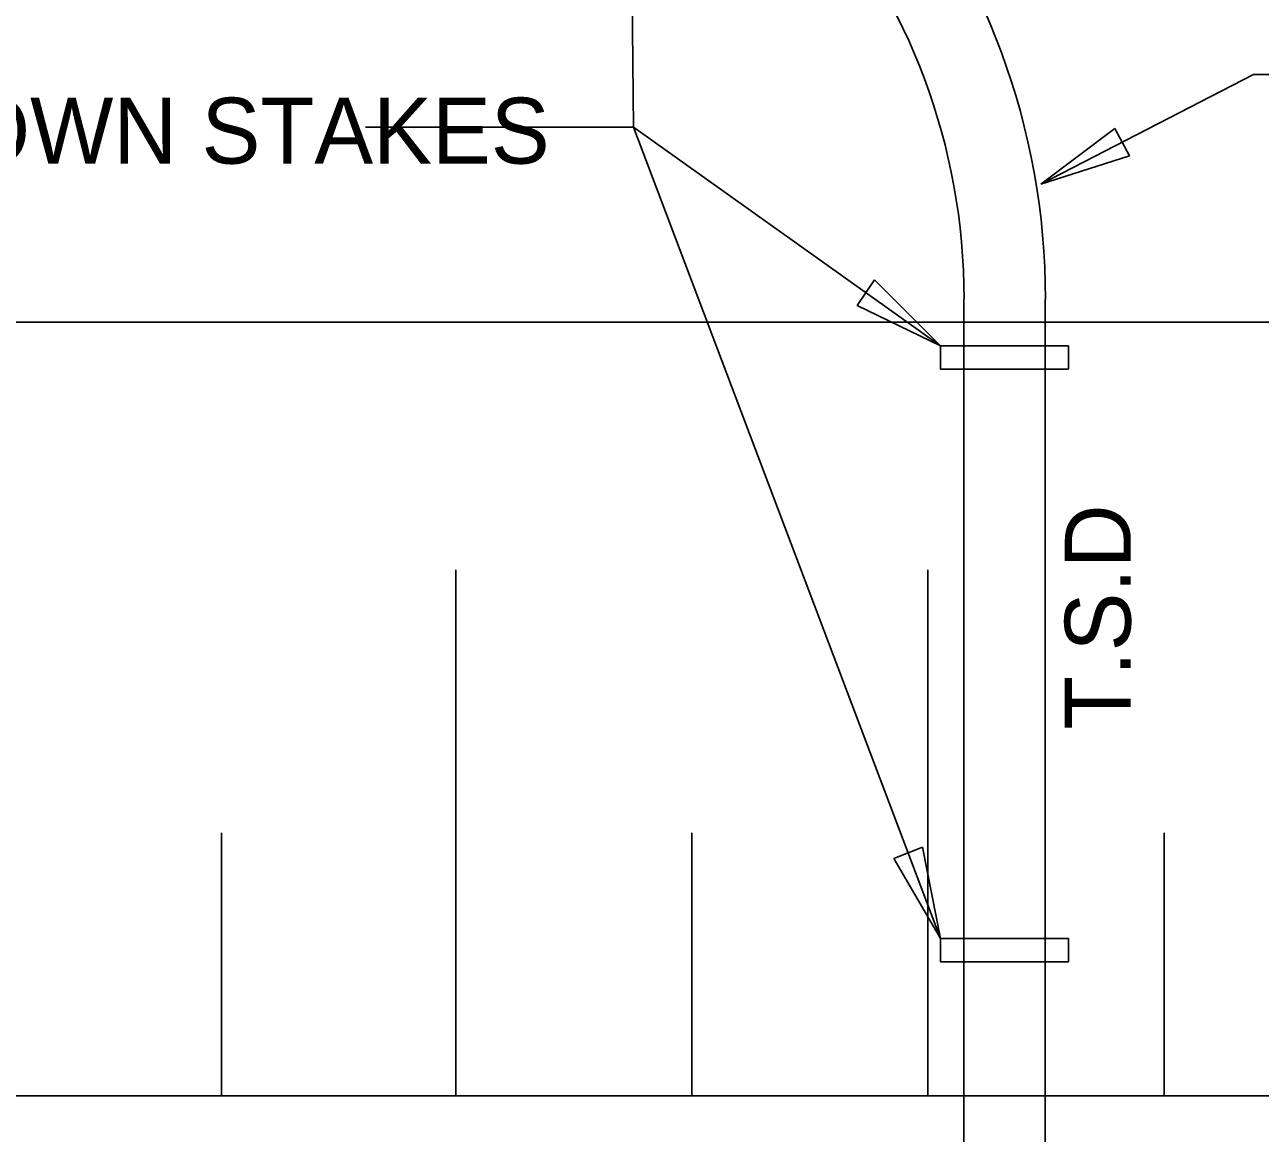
# Model space of a CAD drawing. Extents: x 1.7 to 17.5, y 0.6 to 10.3.
# Drawn here: x 5.318 to 7.003, y 6.879 to 8.392 of the extents above; entities that cross this region are included whole.
import ezdxf

# ---------------------------------------------------------------- set-up
doc = ezdxf.new("R2010")
doc.units = 0
for name, color, linetype in [('SD_P_Dimension Lines', 7, 'Continuous'), ('SD_P_Dimension Text', 7, 'Continuous'), ('SD_P_Prop Object Lines', 7, 'Continuous'), ('SD_P_Shading', 7, 'Continuous'), ('SD_X_Exist Object Lines', 7, 'Continuous')]:
    doc.layers.add(name, color=color, linetype=linetype)

msp = doc.modelspace()

# ---------------------------------------------------------------- linework, layer by layer
at = {"layer": 'SD_P_Dimension Lines'}
for p, q in [((6.1481, 8.2521), (6.1429, 8.7415)), ((6.994, 8.324), (6.704, 8.174)), ((7.274, 8.324), (6.994, 8.324)), ((6.1481, 8.2521), (5.7824, 8.2521)), ((6.1481, 8.2521), (6.5671, 7.9535)), ((6.1481, 8.2521), (6.5671, 7.1447)), ((6.805, 8.25), (6.704, 8.174)), ((6.825, 8.213), (6.805, 8.25)), ((6.704, 8.174), (6.825, 8.213)), ((6.4771, 8.0434), (6.4533, 8.0087)), ((6.5671, 7.9535), (6.4771, 8.0434)), ((6.4533, 8.0087), (6.5671, 7.9535)), ((6.5423, 7.2694), (6.5032, 7.2538)), ((6.5671, 7.1447), (6.5423, 7.2694)), ((6.5032, 7.2538), (6.5671, 7.1447))]:
    msp.add_line(p, q, dxfattribs=at)
at = {"layer": 'SD_P_Prop Object Lines'}
for p, q in [((6.599, 8.017), (6.599, 7.048)), ((6.71, 8.017), (6.71, 7.048)), ((2.75, 7.986), (10.513, 7.986)), ((6.5671, 7.9216), (6.5671, 7.9535)), ((6.5671, 7.9535), (6.7419, 7.9535)), ((6.5671, 7.9216), (6.5671, 7.9535)), ((6.5671, 7.9535), (6.7419, 7.9535)), ((6.7419, 7.9535), (6.7419, 7.9216)), ((6.7419, 7.9535), (6.7419, 7.9216)), ((6.7419, 7.9216), (6.5671, 7.9216)), ((6.7419, 7.9216), (6.5671, 7.9216)), ((6.5671, 7.1128), (6.5671, 7.1447)), ((6.5671, 7.1447), (6.7419, 7.1447)), ((6.5671, 7.1128), (6.5671, 7.1447)), ((6.5671, 7.1447), (6.7419, 7.1447)), ((6.7419, 7.1447), (6.7419, 7.1128)), ((6.7419, 7.1447), (6.7419, 7.1128)), ((6.7419, 7.1128), (6.5671, 7.1128)), ((6.7419, 7.1128), (6.5671, 7.1128)), ((6.599, 7.048), (6.599, 6.611)), ((6.71, 7.048), (6.71, 6.611)), ((3.055, 6.93), (10.088, 6.93))]:
    msp.add_line(p, q, dxfattribs=at)
for radius, start, end in [(0.9723, 359.9874, 79.9697), (0.8613, 0.0126, 80.6161)]:
    msp.add_arc((5.738, 8.017), radius, start, end, dxfattribs=at)
at = {"layer": 'SD_P_Shading'}
for p, q in [((6.599, 8.017), (6.599, 6.611)), ((6.71, 6.611), (6.71, 8.017)), ((6.71, 8.017), (6.71, 8.017))]:
    msp.add_line(p, q, dxfattribs=at)
for radius, start, end in [(0.9723, 359.9874, 79.9697), (0.8613, 0.0126, 80.6161)]:
    msp.add_arc((5.738, 8.017), radius, start, end, dxfattribs=at)
at = {"layer": 'SD_X_Exist Object Lines'}
for p, q in [((5.906, 6.93), (5.906, 7.648)), ((6.55, 6.93), (6.55, 7.648)), ((5.586, 6.93), (5.586, 7.289)), ((6.228, 6.93), (6.228, 7.289)), ((6.872, 6.93), (6.872, 7.289))]:
    msp.add_line(p, q, dxfattribs=at)

# ---------------------------------------------------------------- texts
at = {"layer": 'SD_P_Dimension Text'}
msp.add_text('HOLD-DOWN STAKES', height=0.09, dxfattribs=at).set_placement((4.77, 8.2022))
msp.add_text('T.S.D', height=0.09, rotation=90, dxfattribs=at).set_placement((6.8266, 7.4295))

doc.saveas('drawing.dxf')
